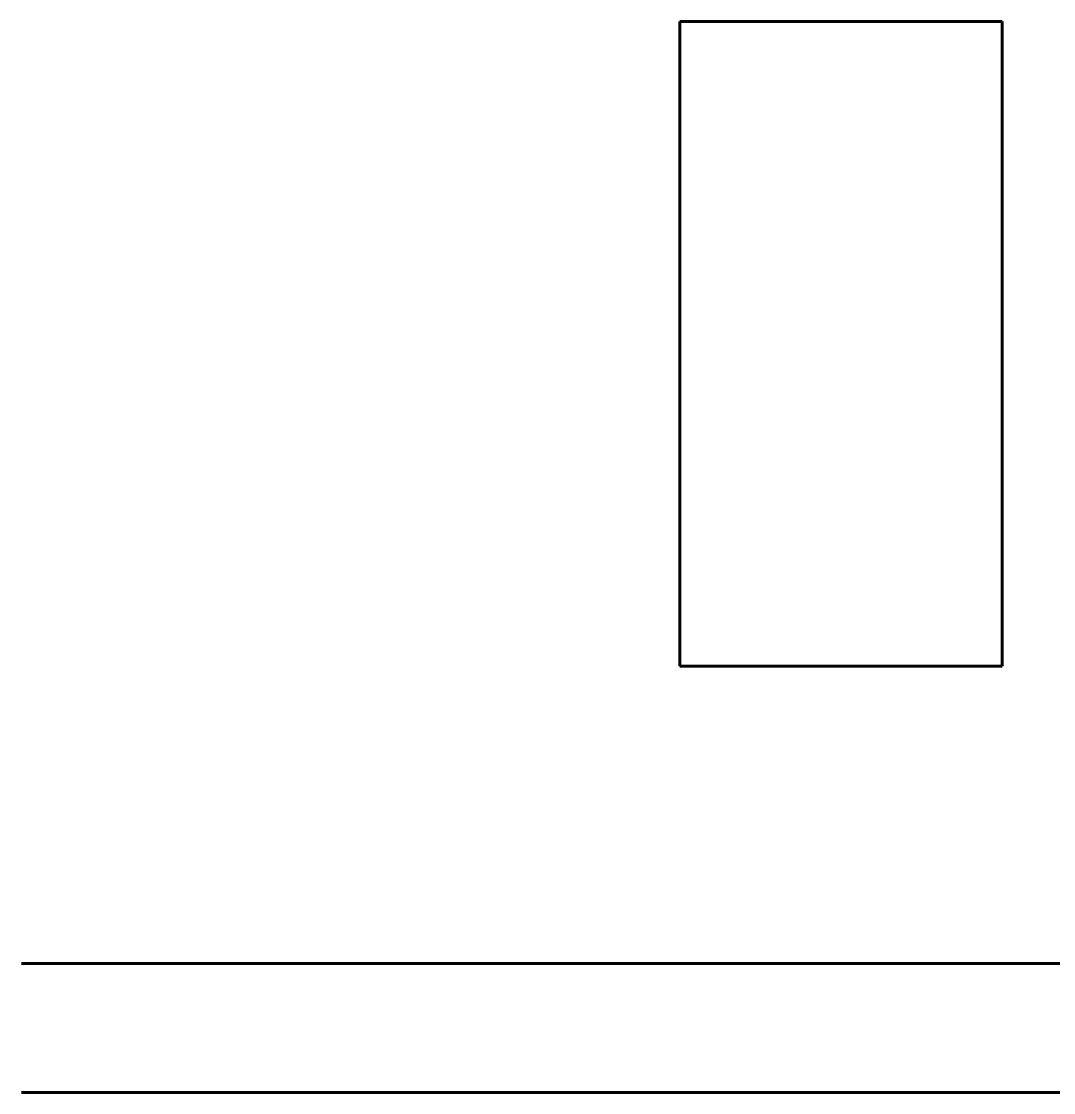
# Model space of a CAD drawing. Extents: x 0 to 297, y 0 to 292.
# Drawn here: x 234.338 to 238.338, y 64.286 to 68.438 of the extents above; entities that cross this region are included whole.
import ezdxf

# ---------------------------------------------------------------- set-up
doc = ezdxf.new("R2010")
doc.units = 0
doc.header["$MEASUREMENT"] = 0
doc.linetypes.add('K5LT_BASIC', pattern=[0])
doc.layers.add('Системный слой', color=7, linetype='Continuous')

# ---------------------------------------------------------------- blocks, each defined once
blk = doc.blocks.new('*U')
at = {"layer": 'Системный слой', "linetype": 'K5LT_BASIC', "lineweight": 60}
for p, q in [((238.1391, 68.4384), (236.8891, 68.4384)), ((236.8891, 68.4384), (236.8891, 65.9384)), ((238.1391, 65.9384), (238.1391, 68.4384)), ((236.8891, 65.9384), (238.1391, 65.9384))]:
    blk.add_line(p, q, dxfattribs=at)

msp = doc.modelspace()

# ---------------------------------------------------------------- linework, layer by layer
at = {"layer": 'Системный слой', "linetype": 'K5LT_BASIC', "lineweight": 60}
for p, q in [((234.338, 64.7857), (240.338, 64.7857)), ((240.3378, 64.2856), (234.3378, 64.2856))]:
    msp.add_line(p, q, dxfattribs=at)

# ---------------------------------------------------------------- block references
at = {"layer": 'Системный слой'}
msp.add_blockref('*U', (0, 0), dxfattribs=at)
msp.add_blockref('*U', (0, 0), dxfattribs=at)
msp.add_blockref('*U', (0, 0), dxfattribs=at)
msp.add_blockref('*U', (0, 0), dxfattribs=at)
msp.add_blockref('*U', (0, 0), dxfattribs=at)
msp.add_blockref('*U', (0, 0), dxfattribs=at)
msp.add_blockref('*U', (0, 0), dxfattribs=at)
msp.add_blockref('*U', (0, 0), dxfattribs=at)
msp.add_blockref('*U', (0, 0), dxfattribs=at)
msp.add_blockref('*U', (0, 0), dxfattribs=at)
msp.add_blockref('*U', (0, 0), dxfattribs=at)
msp.add_blockref('*U', (0, 0), dxfattribs=at)
msp.add_blockref('*U', (0, 0), dxfattribs=at)
msp.add_blockref('*U', (0, 0), dxfattribs=at)
msp.add_blockref('*U', (0, 0), dxfattribs=at)
msp.add_blockref('*U', (0, 0), dxfattribs=at)
msp.add_blockref('*U', (0, 0), dxfattribs=at)
msp.add_blockref('*U', (0, 0), dxfattribs=at)
msp.add_blockref('*U', (0, 0), dxfattribs=at)
msp.add_blockref('*U', (0, 0), dxfattribs=at)
msp.add_blockref('*U', (0, 0), dxfattribs=at)
msp.add_blockref('*U', (0, 0), dxfattribs=at)
msp.add_blockref('*U', (0, 0), dxfattribs=at)
msp.add_blockref('*U', (0, 0), dxfattribs=at)
msp.add_blockref('*U', (0, 0), dxfattribs=at)
msp.add_blockref('*U', (0, 0), dxfattribs=at)
msp.add_blockref('*U', (0, 0), dxfattribs=at)
msp.add_blockref('*U', (0, 0), dxfattribs=at)
msp.add_blockref('*U', (0, 0), dxfattribs=at)
msp.add_blockref('*U', (0, 0), dxfattribs=at)
msp.add_blockref('*U', (0, 0), dxfattribs=at)
msp.add_blockref('*U', (0, 0), dxfattribs=at)
msp.add_blockref('*U', (0, 0), dxfattribs=at)
msp.add_blockref('*U', (0, 0), dxfattribs=at)
msp.add_blockref('*U', (0, 0), dxfattribs=at)
msp.add_blockref('*U', (0, 0), dxfattribs=at)
msp.add_blockref('*U', (0, 0), dxfattribs=at)
msp.add_blockref('*U', (0, 0), dxfattribs=at)
msp.add_blockref('*U', (0, 0), dxfattribs=at)
msp.add_blockref('*U', (0, 0), dxfattribs=at)
msp.add_blockref('*U', (0, 0), dxfattribs=at)
msp.add_blockref('*U', (0, 0), dxfattribs=at)
msp.add_blockref('*U', (0, 0), dxfattribs=at)
msp.add_blockref('*U', (0, 0), dxfattribs=at)
msp.add_blockref('*U', (0, 0), dxfattribs=at)
msp.add_blockref('*U', (0, 0), dxfattribs=at)
msp.add_blockref('*U', (0, 0), dxfattribs=at)
msp.add_blockref('*U', (0, 0), dxfattribs=at)
msp.add_blockref('*U', (0, 0), dxfattribs=at)
msp.add_blockref('*U', (0, 0), dxfattribs=at)
msp.add_blockref('*U', (0, 0), dxfattribs=at)
msp.add_blockref('*U', (0, 0), dxfattribs=at)
msp.add_blockref('*U', (0, 0), dxfattribs=at)
msp.add_blockref('*U', (0, 0), dxfattribs=at)
msp.add_blockref('*U', (0, 0), dxfattribs=at)
msp.add_blockref('*U', (0, 0), dxfattribs=at)
msp.add_blockref('*U', (0, 0), dxfattribs=at)
msp.add_blockref('*U', (0, 0), dxfattribs=at)
msp.add_blockref('*U', (0, 0), dxfattribs=at)
msp.add_blockref('*U', (0, 0), dxfattribs=at)
msp.add_blockref('*U', (0, 0), dxfattribs=at)
msp.add_blockref('*U', (0, 0), dxfattribs=at)
msp.add_blockref('*U', (0, 0), dxfattribs=at)
msp.add_blockref('*U', (0, 0), dxfattribs=at)
msp.add_blockref('*U', (0, 0), dxfattribs=at)
msp.add_blockref('*U', (0, 0), dxfattribs=at)
msp.add_blockref('*U', (0, 0), dxfattribs=at)
msp.add_blockref('*U', (0, 0), dxfattribs=at)
msp.add_blockref('*U', (0, 0), dxfattribs=at)
msp.add_blockref('*U', (0, 0), dxfattribs=at)
msp.add_blockref('*U', (0, 0), dxfattribs=at)
msp.add_blockref('*U', (0, 0), dxfattribs=at)
msp.add_blockref('*U', (0, 0), dxfattribs=at)
msp.add_blockref('*U', (0, 0), dxfattribs=at)
msp.add_blockref('*U', (0, 0), dxfattribs=at)
msp.add_blockref('*U', (0, 0), dxfattribs=at)
msp.add_blockref('*U', (0, 0), dxfattribs=at)
msp.add_blockref('*U', (0, 0), dxfattribs=at)
msp.add_blockref('*U', (0, 0), dxfattribs=at)
msp.add_blockref('*U', (0, 0), dxfattribs=at)
msp.add_blockref('*U', (0, 0), dxfattribs=at)
msp.add_blockref('*U', (0, 0), dxfattribs=at)
msp.add_blockref('*U', (0, 0), dxfattribs=at)
msp.add_blockref('*U', (0, 0), dxfattribs=at)
msp.add_blockref('*U', (0, 0), dxfattribs=at)
msp.add_blockref('*U', (0, 0), dxfattribs=at)
msp.add_blockref('*U', (0, 0), dxfattribs=at)
msp.add_blockref('*U', (0, 0), dxfattribs=at)
msp.add_blockref('*U', (0, 0), dxfattribs=at)
msp.add_blockref('*U', (0, 0), dxfattribs=at)
msp.add_blockref('*U', (0, 0), dxfattribs=at)
msp.add_blockref('*U', (0, 0), dxfattribs=at)
msp.add_blockref('*U', (0, 0), dxfattribs=at)
msp.add_blockref('*U', (0, 0), dxfattribs=at)
msp.add_blockref('*U', (0, 0), dxfattribs=at)
msp.add_blockref('*U', (0, 0), dxfattribs=at)
msp.add_blockref('*U', (0, 0), dxfattribs=at)
msp.add_blockref('*U', (0, 0), dxfattribs=at)
msp.add_blockref('*U', (0, 0), dxfattribs=at)
msp.add_blockref('*U', (0, 0), dxfattribs=at)
msp.add_blockref('*U', (0, 0), dxfattribs=at)
msp.add_blockref('*U', (0, 0), dxfattribs=at)
msp.add_blockref('*U', (0, 0), dxfattribs=at)
msp.add_blockref('*U', (0, 0), dxfattribs=at)
msp.add_blockref('*U', (0, 0), dxfattribs=at)
msp.add_blockref('*U', (0, 0), dxfattribs=at)
msp.add_blockref('*U', (0, 0), dxfattribs=at)
msp.add_blockref('*U', (0, 0), dxfattribs=at)
msp.add_blockref('*U', (0, 0), dxfattribs=at)
msp.add_blockref('*U', (0, 0), dxfattribs=at)
msp.add_blockref('*U', (0, 0), dxfattribs=at)
msp.add_blockref('*U', (0, 0), dxfattribs=at)
msp.add_blockref('*U', (0, 0), dxfattribs=at)
msp.add_blockref('*U', (0, 0), dxfattribs=at)
msp.add_blockref('*U', (0, 0), dxfattribs=at)
msp.add_blockref('*U', (0, 0), dxfattribs=at)
msp.add_blockref('*U', (0, 0), dxfattribs=at)
msp.add_blockref('*U', (0, 0), dxfattribs=at)
msp.add_blockref('*U', (0, 0), dxfattribs=at)
msp.add_blockref('*U', (0, 0), dxfattribs=at)
msp.add_blockref('*U', (0, 0), dxfattribs=at)
msp.add_blockref('*U', (0, 0), dxfattribs=at)
msp.add_blockref('*U', (0, 0), dxfattribs=at)
msp.add_blockref('*U', (0, 0), dxfattribs=at)
msp.add_blockref('*U', (0, 0), dxfattribs=at)
msp.add_blockref('*U', (0, 0), dxfattribs=at)
msp.add_blockref('*U', (0, 0), dxfattribs=at)
msp.add_blockref('*U', (0, 0), dxfattribs=at)
msp.add_blockref('*U', (0, 0), dxfattribs=at)
msp.add_blockref('*U', (0, 0), dxfattribs=at)
msp.add_blockref('*U', (0, 0), dxfattribs=at)
msp.add_blockref('*U', (0, 0), dxfattribs=at)
msp.add_blockref('*U', (0, 0), dxfattribs=at)
msp.add_blockref('*U', (0, 0), dxfattribs=at)
msp.add_blockref('*U', (0, 0), dxfattribs=at)
msp.add_blockref('*U', (0, 0), dxfattribs=at)
msp.add_blockref('*U', (0, 0), dxfattribs=at)
msp.add_blockref('*U', (0, 0), dxfattribs=at)
msp.add_blockref('*U', (0, 0), dxfattribs=at)
msp.add_blockref('*U', (0, 0), dxfattribs=at)
msp.add_blockref('*U', (0, 0), dxfattribs=at)
msp.add_blockref('*U', (0, 0), dxfattribs=at)
msp.add_blockref('*U', (0, 0), dxfattribs=at)
msp.add_blockref('*U', (0, 0), dxfattribs=at)
msp.add_blockref('*U', (0, 0), dxfattribs=at)
msp.add_blockref('*U', (0, 0), dxfattribs=at)
msp.add_blockref('*U', (0, 0), dxfattribs=at)
msp.add_blockref('*U', (0, 0), dxfattribs=at)
msp.add_blockref('*U', (0, 0), dxfattribs=at)
msp.add_blockref('*U', (0, 0), dxfattribs=at)
msp.add_blockref('*U', (0, 0), dxfattribs=at)
msp.add_blockref('*U', (0, 0), dxfattribs=at)
msp.add_blockref('*U', (0, 0), dxfattribs=at)
msp.add_blockref('*U', (0, 0), dxfattribs=at)
msp.add_blockref('*U', (0, 0), dxfattribs=at)
msp.add_blockref('*U', (0, 0), dxfattribs=at)
msp.add_blockref('*U', (0, 0), dxfattribs=at)
msp.add_blockref('*U', (0, 0), dxfattribs=at)
msp.add_blockref('*U', (0, 0), dxfattribs=at)
msp.add_blockref('*U', (0, 0), dxfattribs=at)
msp.add_blockref('*U', (0, 0), dxfattribs=at)
msp.add_blockref('*U', (0, 0), dxfattribs=at)
msp.add_blockref('*U', (0, 0), dxfattribs=at)
msp.add_blockref('*U', (0, 0), dxfattribs=at)
msp.add_blockref('*U', (0, 0), dxfattribs=at)
msp.add_blockref('*U', (0, 0), dxfattribs=at)
msp.add_blockref('*U', (0, 0), dxfattribs=at)
msp.add_blockref('*U', (0, 0), dxfattribs=at)
msp.add_blockref('*U', (0, 0), dxfattribs=at)
msp.add_blockref('*U', (0, 0), dxfattribs=at)
msp.add_blockref('*U', (0, 0), dxfattribs=at)
msp.add_blockref('*U', (0, 0), dxfattribs=at)
msp.add_blockref('*U', (0, 0), dxfattribs=at)
msp.add_blockref('*U', (0, 0), dxfattribs=at)
msp.add_blockref('*U', (0, 0), dxfattribs=at)
msp.add_blockref('*U', (0, 0), dxfattribs=at)
msp.add_blockref('*U', (0, 0), dxfattribs=at)
msp.add_blockref('*U', (0, 0), dxfattribs=at)
msp.add_blockref('*U', (0, 0), dxfattribs=at)
msp.add_blockref('*U', (0, 0), dxfattribs=at)
msp.add_blockref('*U', (0, 0), dxfattribs=at)
msp.add_blockref('*U', (0, 0), dxfattribs=at)
msp.add_blockref('*U', (0, 0), dxfattribs=at)
msp.add_blockref('*U', (0, 0), dxfattribs=at)
msp.add_blockref('*U', (0, 0), dxfattribs=at)
msp.add_blockref('*U', (0, 0), dxfattribs=at)
msp.add_blockref('*U', (0, 0), dxfattribs=at)
msp.add_blockref('*U', (0, 0), dxfattribs=at)
msp.add_blockref('*U', (0, 0), dxfattribs=at)
msp.add_blockref('*U', (0, 0), dxfattribs=at)
msp.add_blockref('*U', (0, 0), dxfattribs=at)
msp.add_blockref('*U', (0, 0), dxfattribs=at)
msp.add_blockref('*U', (0, 0), dxfattribs=at)
msp.add_blockref('*U', (0, 0), dxfattribs=at)
msp.add_blockref('*U', (0, 0), dxfattribs=at)
msp.add_blockref('*U', (0, 0), dxfattribs=at)
msp.add_blockref('*U', (0, 0), dxfattribs=at)
msp.add_blockref('*U', (0, 0), dxfattribs=at)
msp.add_blockref('*U', (0, 0), dxfattribs=at)
msp.add_blockref('*U', (0, 0), dxfattribs=at)
msp.add_blockref('*U', (0, 0), dxfattribs=at)
msp.add_blockref('*U', (0, 0), dxfattribs=at)
msp.add_blockref('*U', (0, 0), dxfattribs=at)
msp.add_blockref('*U', (0, 0), dxfattribs=at)
msp.add_blockref('*U', (0, 0), dxfattribs=at)
msp.add_blockref('*U', (0, 0), dxfattribs=at)
msp.add_blockref('*U', (0, 0), dxfattribs=at)
msp.add_blockref('*U', (0, 0), dxfattribs=at)
msp.add_blockref('*U', (0, 0), dxfattribs=at)
msp.add_blockref('*U', (0, 0), dxfattribs=at)
msp.add_blockref('*U', (0, 0), dxfattribs=at)
msp.add_blockref('*U', (0, 0), dxfattribs=at)
msp.add_blockref('*U', (0, 0), dxfattribs=at)
msp.add_blockref('*U', (0, 0), dxfattribs=at)
msp.add_blockref('*U', (0, 0), dxfattribs=at)
msp.add_blockref('*U', (0, 0), dxfattribs=at)
msp.add_blockref('*U', (0, 0), dxfattribs=at)
msp.add_blockref('*U', (0, 0), dxfattribs=at)
msp.add_blockref('*U', (0, 0), dxfattribs=at)
msp.add_blockref('*U', (0, 0), dxfattribs=at)
msp.add_blockref('*U', (0, 0), dxfattribs=at)
msp.add_blockref('*U', (0, 0), dxfattribs=at)
msp.add_blockref('*U', (0, 0), dxfattribs=at)
msp.add_blockref('*U', (0, 0), dxfattribs=at)
msp.add_blockref('*U', (0, 0), dxfattribs=at)
msp.add_blockref('*U', (0, 0), dxfattribs=at)
msp.add_blockref('*U', (0, 0), dxfattribs=at)
msp.add_blockref('*U', (0, 0), dxfattribs=at)
msp.add_blockref('*U', (0, 0), dxfattribs=at)
msp.add_blockref('*U', (0, 0), dxfattribs=at)
msp.add_blockref('*U', (0, 0), dxfattribs=at)
msp.add_blockref('*U', (0, 0), dxfattribs=at)
msp.add_blockref('*U', (0, 0), dxfattribs=at)
msp.add_blockref('*U', (0, 0), dxfattribs=at)
msp.add_blockref('*U', (0, 0), dxfattribs=at)
msp.add_blockref('*U', (0, 0), dxfattribs=at)
msp.add_blockref('*U', (0, 0), dxfattribs=at)
msp.add_blockref('*U', (0, 0), dxfattribs=at)
msp.add_blockref('*U', (0, 0), dxfattribs=at)
msp.add_blockref('*U', (0, 0), dxfattribs=at)
msp.add_blockref('*U', (0, 0), dxfattribs=at)
msp.add_blockref('*U', (0, 0), dxfattribs=at)
msp.add_blockref('*U', (0, 0), dxfattribs=at)
msp.add_blockref('*U', (0, 0), dxfattribs=at)
msp.add_blockref('*U', (0, 0), dxfattribs=at)
msp.add_blockref('*U', (0, 0), dxfattribs=at)
msp.add_blockref('*U', (0, 0), dxfattribs=at)
msp.add_blockref('*U', (0, 0), dxfattribs=at)
msp.add_blockref('*U', (0, 0), dxfattribs=at)
msp.add_blockref('*U', (0, 0), dxfattribs=at)
msp.add_blockref('*U', (0, 0), dxfattribs=at)
msp.add_blockref('*U', (0, 0), dxfattribs=at)
msp.add_blockref('*U', (0, 0), dxfattribs=at)
msp.add_blockref('*U', (0, 0), dxfattribs=at)
msp.add_blockref('*U', (0, 0), dxfattribs=at)
msp.add_blockref('*U', (0, 0), dxfattribs=at)
msp.add_blockref('*U', (0, 0), dxfattribs=at)
msp.add_blockref('*U', (0, 0), dxfattribs=at)
msp.add_blockref('*U', (0, 0), dxfattribs=at)
msp.add_blockref('*U', (0, 0), dxfattribs=at)
msp.add_blockref('*U', (0, 0), dxfattribs=at)
msp.add_blockref('*U', (0, 0), dxfattribs=at)
msp.add_blockref('*U', (0, 0), dxfattribs=at)
msp.add_blockref('*U', (0, 0), dxfattribs=at)
msp.add_blockref('*U', (0, 0), dxfattribs=at)
msp.add_blockref('*U', (0, 0), dxfattribs=at)
msp.add_blockref('*U', (0, 0), dxfattribs=at)
msp.add_blockref('*U', (0, 0), dxfattribs=at)
msp.add_blockref('*U', (0, 0), dxfattribs=at)
msp.add_blockref('*U', (0, 0), dxfattribs=at)
msp.add_blockref('*U', (0, 0), dxfattribs=at)
msp.add_blockref('*U', (0, 0), dxfattribs=at)
msp.add_blockref('*U', (0, 0), dxfattribs=at)
msp.add_blockref('*U', (0, 0), dxfattribs=at)
msp.add_blockref('*U', (0, 0), dxfattribs=at)
msp.add_blockref('*U', (0, 0), dxfattribs=at)
msp.add_blockref('*U', (0, 0), dxfattribs=at)
msp.add_blockref('*U', (0, 0), dxfattribs=at)
msp.add_blockref('*U', (0, 0), dxfattribs=at)
msp.add_blockref('*U', (0, 0), dxfattribs=at)
msp.add_blockref('*U', (0, 0), dxfattribs=at)
msp.add_blockref('*U', (0, 0), dxfattribs=at)
msp.add_blockref('*U', (0, 0), dxfattribs=at)
msp.add_blockref('*U', (0, 0), dxfattribs=at)
msp.add_blockref('*U', (0, 0), dxfattribs=at)
msp.add_blockref('*U', (0, 0), dxfattribs=at)
msp.add_blockref('*U', (0, 0), dxfattribs=at)
msp.add_blockref('*U', (0, 0), dxfattribs=at)
msp.add_blockref('*U', (0, 0), dxfattribs=at)
msp.add_blockref('*U', (0, 0), dxfattribs=at)
msp.add_blockref('*U', (0, 0), dxfattribs=at)
msp.add_blockref('*U', (0, 0), dxfattribs=at)
msp.add_blockref('*U', (0, 0), dxfattribs=at)
msp.add_blockref('*U', (0, 0), dxfattribs=at)
msp.add_blockref('*U', (0, 0), dxfattribs=at)
msp.add_blockref('*U', (0, 0), dxfattribs=at)
msp.add_blockref('*U', (0, 0), dxfattribs=at)
msp.add_blockref('*U', (0, 0), dxfattribs=at)
msp.add_blockref('*U', (0, 0), dxfattribs=at)
msp.add_blockref('*U', (0, 0), dxfattribs=at)
msp.add_blockref('*U', (0, 0), dxfattribs=at)
msp.add_blockref('*U', (0, 0), dxfattribs=at)
msp.add_blockref('*U', (0, 0), dxfattribs=at)
msp.add_blockref('*U', (0, 0), dxfattribs=at)
msp.add_blockref('*U', (0, 0), dxfattribs=at)
msp.add_blockref('*U', (0, 0), dxfattribs=at)
msp.add_blockref('*U', (0, 0), dxfattribs=at)
msp.add_blockref('*U', (0, 0), dxfattribs=at)
msp.add_blockref('*U', (0, 0), dxfattribs=at)
msp.add_blockref('*U', (0, 0), dxfattribs=at)
msp.add_blockref('*U', (0, 0), dxfattribs=at)
msp.add_blockref('*U', (0, 0), dxfattribs=at)
msp.add_blockref('*U', (0, 0), dxfattribs=at)
msp.add_blockref('*U', (0, 0), dxfattribs=at)
msp.add_blockref('*U', (0, 0), dxfattribs=at)
msp.add_blockref('*U', (0, 0), dxfattribs=at)
msp.add_blockref('*U', (0, 0), dxfattribs=at)
msp.add_blockref('*U', (0, 0), dxfattribs=at)
msp.add_blockref('*U', (0, 0), dxfattribs=at)
msp.add_blockref('*U', (0, 0), dxfattribs=at)
msp.add_blockref('*U', (0, 0), dxfattribs=at)
msp.add_blockref('*U', (0, 0), dxfattribs=at)
msp.add_blockref('*U', (0, 0), dxfattribs=at)
msp.add_blockref('*U', (0, 0), dxfattribs=at)
msp.add_blockref('*U', (0, 0), dxfattribs=at)
msp.add_blockref('*U', (0, 0), dxfattribs=at)
msp.add_blockref('*U', (0, 0), dxfattribs=at)
msp.add_blockref('*U', (0, 0), dxfattribs=at)
msp.add_blockref('*U', (0, 0), dxfattribs=at)
msp.add_blockref('*U', (0, 0), dxfattribs=at)
msp.add_blockref('*U', (0, 0), dxfattribs=at)
msp.add_blockref('*U', (0, 0), dxfattribs=at)
msp.add_blockref('*U', (0, 0), dxfattribs=at)
msp.add_blockref('*U', (0, 0), dxfattribs=at)
msp.add_blockref('*U', (0, 0), dxfattribs=at)
msp.add_blockref('*U', (0, 0), dxfattribs=at)
msp.add_blockref('*U', (0, 0), dxfattribs=at)
msp.add_blockref('*U', (0, 0), dxfattribs=at)
msp.add_blockref('*U', (0, 0), dxfattribs=at)
msp.add_blockref('*U', (0, 0), dxfattribs=at)
msp.add_blockref('*U', (0, 0), dxfattribs=at)
msp.add_blockref('*U', (0, 0), dxfattribs=at)
msp.add_blockref('*U', (0, 0), dxfattribs=at)
msp.add_blockref('*U', (0, 0), dxfattribs=at)
msp.add_blockref('*U', (0, 0), dxfattribs=at)
msp.add_blockref('*U', (0, 0), dxfattribs=at)
msp.add_blockref('*U', (0, 0), dxfattribs=at)
msp.add_blockref('*U', (0, 0), dxfattribs=at)
msp.add_blockref('*U', (0, 0), dxfattribs=at)
msp.add_blockref('*U', (0, 0), dxfattribs=at)
msp.add_blockref('*U', (0, 0), dxfattribs=at)
msp.add_blockref('*U', (0, 0), dxfattribs=at)
msp.add_blockref('*U', (0, 0), dxfattribs=at)
msp.add_blockref('*U', (0, 0), dxfattribs=at)
msp.add_blockref('*U', (0, 0), dxfattribs=at)
msp.add_blockref('*U', (0, 0), dxfattribs=at)
msp.add_blockref('*U', (0, 0), dxfattribs=at)
msp.add_blockref('*U', (0, 0), dxfattribs=at)
msp.add_blockref('*U', (0, 0), dxfattribs=at)
msp.add_blockref('*U', (0, 0), dxfattribs=at)
msp.add_blockref('*U', (0, 0), dxfattribs=at)
msp.add_blockref('*U', (0, 0), dxfattribs=at)
msp.add_blockref('*U', (0, 0), dxfattribs=at)
msp.add_blockref('*U', (0, 0), dxfattribs=at)
msp.add_blockref('*U', (0, 0), dxfattribs=at)
msp.add_blockref('*U', (0, 0), dxfattribs=at)
msp.add_blockref('*U', (0, 0), dxfattribs=at)
msp.add_blockref('*U', (0, 0), dxfattribs=at)
msp.add_blockref('*U', (0, 0), dxfattribs=at)
msp.add_blockref('*U', (0, 0), dxfattribs=at)
msp.add_blockref('*U', (0, 0), dxfattribs=at)
msp.add_blockref('*U', (0, 0), dxfattribs=at)
msp.add_blockref('*U', (0, 0), dxfattribs=at)
msp.add_blockref('*U', (0, 0), dxfattribs=at)
msp.add_blockref('*U', (0, 0), dxfattribs=at)
msp.add_blockref('*U', (0, 0), dxfattribs=at)
msp.add_blockref('*U', (0, 0), dxfattribs=at)
msp.add_blockref('*U', (0, 0), dxfattribs=at)
msp.add_blockref('*U', (0, 0), dxfattribs=at)
msp.add_blockref('*U', (0, 0), dxfattribs=at)
msp.add_blockref('*U', (0, 0), dxfattribs=at)
msp.add_blockref('*U', (0, 0), dxfattribs=at)
msp.add_blockref('*U', (0, 0), dxfattribs=at)
msp.add_blockref('*U', (0, 0), dxfattribs=at)
msp.add_blockref('*U', (0, 0), dxfattribs=at)
msp.add_blockref('*U', (0, 0), dxfattribs=at)
msp.add_blockref('*U', (0, 0), dxfattribs=at)
msp.add_blockref('*U', (0, 0), dxfattribs=at)
msp.add_blockref('*U', (0, 0), dxfattribs=at)
msp.add_blockref('*U', (0, 0), dxfattribs=at)
msp.add_blockref('*U', (0, 0), dxfattribs=at)
msp.add_blockref('*U', (0, 0), dxfattribs=at)
msp.add_blockref('*U', (0, 0), dxfattribs=at)
msp.add_blockref('*U', (0, 0), dxfattribs=at)
msp.add_blockref('*U', (0, 0), dxfattribs=at)
msp.add_blockref('*U', (0, 0), dxfattribs=at)
msp.add_blockref('*U', (0, 0), dxfattribs=at)
msp.add_blockref('*U', (0, 0), dxfattribs=at)
msp.add_blockref('*U', (0, 0), dxfattribs=at)
msp.add_blockref('*U', (0, 0), dxfattribs=at)
msp.add_blockref('*U', (0, 0), dxfattribs=at)
msp.add_blockref('*U', (0, 0), dxfattribs=at)
msp.add_blockref('*U', (0, 0), dxfattribs=at)
msp.add_blockref('*U', (0, 0), dxfattribs=at)
msp.add_blockref('*U', (0, 0), dxfattribs=at)
msp.add_blockref('*U', (0, 0), dxfattribs=at)
msp.add_blockref('*U', (0, 0), dxfattribs=at)
msp.add_blockref('*U', (0, 0), dxfattribs=at)
msp.add_blockref('*U', (0, 0), dxfattribs=at)
msp.add_blockref('*U', (0, 0), dxfattribs=at)
msp.add_blockref('*U', (0, 0), dxfattribs=at)
msp.add_blockref('*U', (0, 0), dxfattribs=at)
msp.add_blockref('*U', (0, 0), dxfattribs=at)
msp.add_blockref('*U', (0, 0), dxfattribs=at)
msp.add_blockref('*U', (0, 0), dxfattribs=at)
msp.add_blockref('*U', (0, 0), dxfattribs=at)
msp.add_blockref('*U', (0, 0), dxfattribs=at)
msp.add_blockref('*U', (0, 0), dxfattribs=at)
msp.add_blockref('*U', (0, 0), dxfattribs=at)
msp.add_blockref('*U', (0, 0), dxfattribs=at)
msp.add_blockref('*U', (0, 0), dxfattribs=at)

doc.saveas('drawing.dxf')
